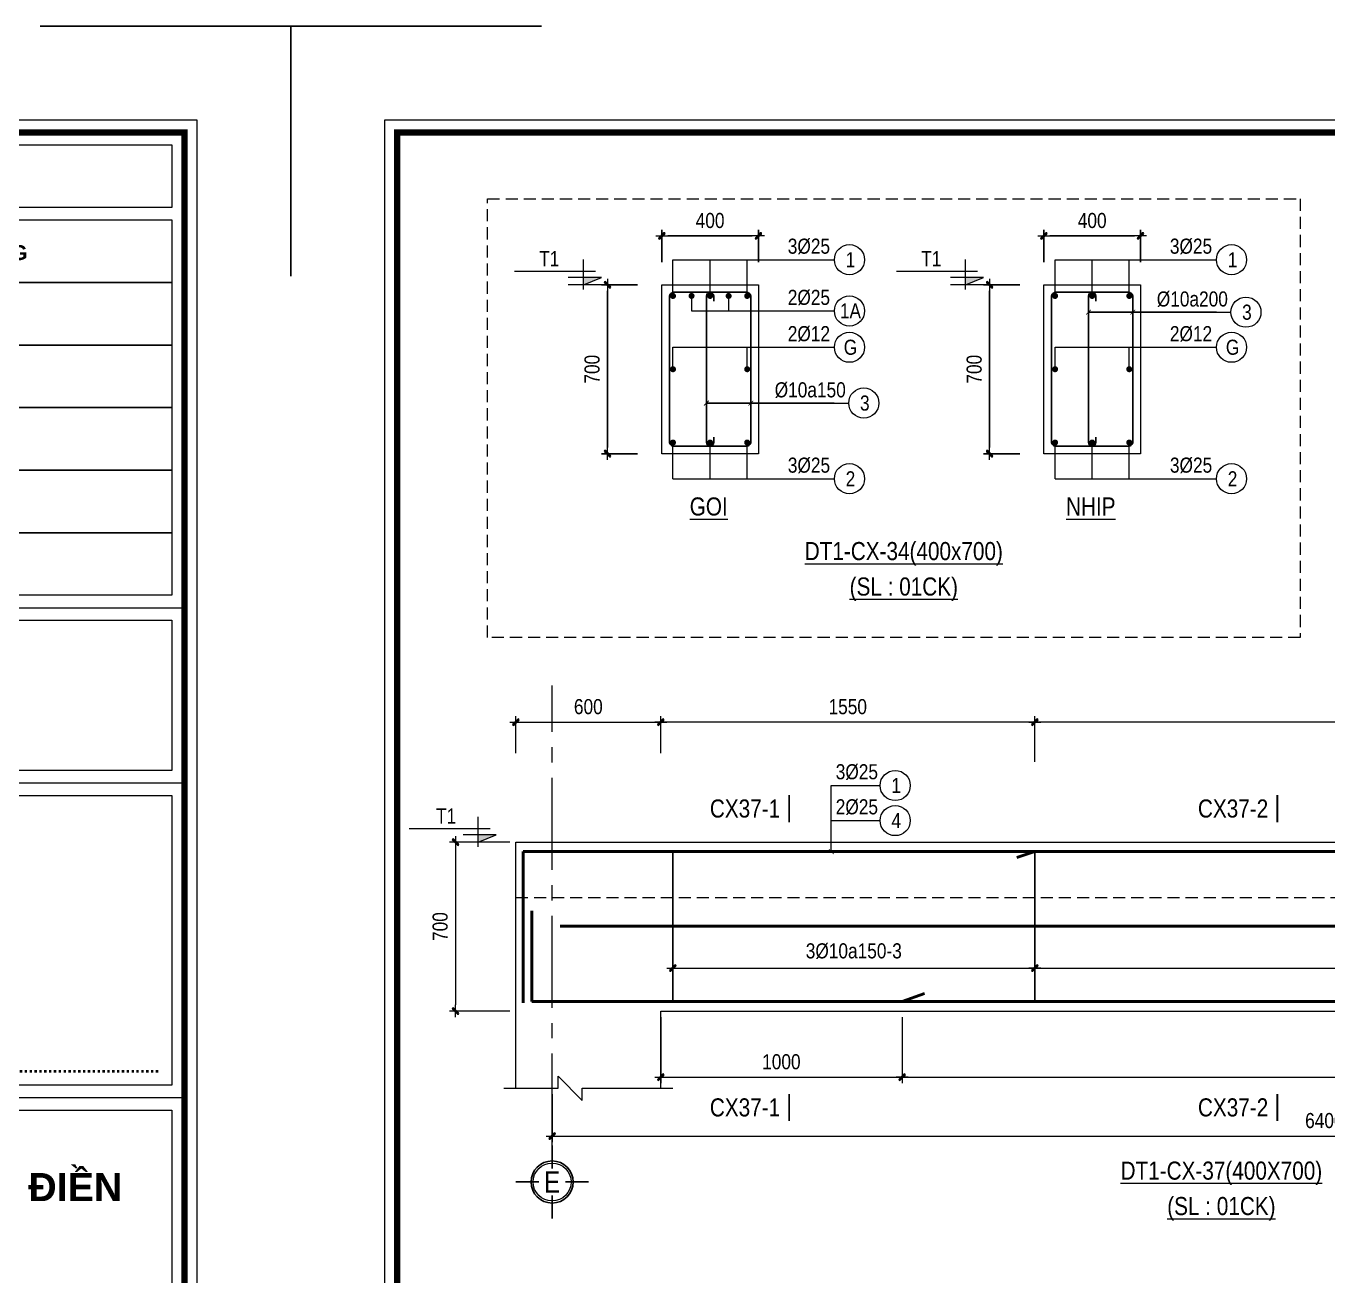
# Model space of a CAD drawing. Header units: millimetres. Extents: x 397144 to 8960116, y 345581 to 674207.
# Drawn here: x 5017964 to 5023359, y 612315 to 617496 of the extents above; entities that cross this region are included whole.
import ezdxf
from ezdxf.enums import TextEntityAlignment as Align
from ezdxf.xclip import XClip

# ---------------------------------------------------------------- set-up
doc = ezdxf.new("R2010")
doc.units = ezdxf.units.MM
doc.header["$XCLIPFRAME"] = 0
doc.header["$PDSIZE"] = -10
doc.linetypes.add('CENTER2', pattern=[28.575, 19.05, -3.175, 3.175, -3.175])
doc.linetypes.add('HIDDEN', pattern=[0.375, 0.25, -0.125])
doc.layers.get('0').update_dxf_attribs({"linetype": 'CONTINUOUS'})
doc.layers.get('Defpoints').update_dxf_attribs({"color": 12, "linetype": 'CONTINUOUS'})
for name, color, linetype, lineweight in [('2', 2, 'CONTINUOUS', 20), ('CDAI', 8, 'CONTINUOUS', 30), ('CTHEP', 2, 'CONTINUOUS', 50), ('DBAO', 3, 'CONTINUOUS', 20), ('DGIONG', 4, 'CONTINUOUS', 13), ('KTH', 150, 'CONTINUOUS', 5), ('Net khuat', 8, 'HIDDEN', 13), ('STICK', 1, 'CONTINUOUS', 9), ('TEXT', 7, 'CONTINUOUS', 15)]:
    doc.layers.add(name, color=color, linetype=linetype, lineweight=lineweight)
doc.layers.add('8', color=8, linetype='CONTINUOUS')
doc.layers.add('HATCH', color=7, linetype='CONTINUOUS', lineweight=5, true_color=0x2491ff)
doc.styles.add('CHG_XX_Khung ten$0$A1 BORDER$0$Title Block DD$0$Arial - Bold', font='arialbd.ttf', dxfattribs={"height": 2.5})
doc.styles.add('CHG_XX_Khung ten$0$ArialB', font='arialbd.ttf')
doc.styles.add('HELVECONDENSE', font='VHELVCN_0.TTF')
doc.styles.add('Star-HelCon', font='VHELVCN_0.TTF')
doc.styles.add('TTP-HelCon', font='VHELVCN_0.TTF')
doc.styles.add('VNI-HELVE-CONDENSE', font='VHELVCN_0.TTF')
doc.dimstyles.new('kc-25', dxfattribs={"dimtxt": 62.5, "dimasz": 20, "dimexe": 20, "dimexo": 50, "dimgap": 25, "dimtad": 3, "dimdec": 0, "dimzin": 0, "dimdsep": 46, "dimtxsty": 'VNI-HELVE-CONDENSE', "dimblk": 'DIM', "dimcen": 2.5, "dimclrd": 256, "dimclre": 154, "dimclrt": 7, "dimaunit": 1, "dimadec": 0, "dimazin": 0, "dimtfac": 1, "dimtdec": 0, "dimtix": 1, "dimtmove": 0, "dimatfit": 3, "dimldrblk": 'DOT', "dimfxl": 1, "dimtolj": 1, "dimtzin": 0, "dimarcsym": 0})
doc.dimstyles.new('TTP-25', dxfattribs={"dimscale": 25, "dimtxt": 2.5, "dimasz": 1, "dimexe": 1, "dimexo": 1, "dimgap": 0.09, "dimtad": 0, "dimdec": 4, "dimrnd": 5, "dimzin": 9, "dimdsep": 46, "dimtxsty": 'TTP-HelCon', "dimblk": 'Stick1', "dimcen": 0.09, "dimdle": 1.5, "dimclrd": 256, "dimclre": 256, "dimclrt": 7, "dimadec": 0, "dimazin": 0, "dimtfac": 1, "dimtdec": 4, "dimtmove": 0, "dimatfit": 3, "dimldrblk": '_ArchTick1', "dimfxl": 1, "dimtvp": 1, "dimtolj": 1, "dimtzin": 0, "dimarcsym": 0})

# ---------------------------------------------------------------- blocks, each defined once
blk = doc.blocks.new('Stick1')
at = {"layer": 'STICK'}
h = blk.add_hatch(color=256, dxfattribs=at)
edge = h.paths.add_edge_path()
edge.add_line((0.3, 0.5), (-0.5, -0.3))
edge.add_arc((-0.4, -0.4), 0.141, 135, 315)
edge.add_line((-0.3, -0.5), (0.5, 0.3))
edge.add_arc((0.4, 0.4), 0.141, 315, 495)
blk.add_line((1, 0), (-1, 0), dxfattribs=at)
blk.add_lwpolyline([(0.3, 0.5), (-0.5, -0.3, 1), (-0.3, -0.5), (0.5, 0.3, 1), (0.3, 0.5, 1)], format="xyb", dxfattribs=at)
blk = doc.blocks.new('*D1545')
at = {"layer": 'Defpoints', "color": 0, "ltscale": 500, "transparency": 16777216}
for p in [(5020598.9, 616625.5), (5020598.9, 616492.2), (5020998.9, 616492.2)]:
    blk.add_point(p, dxfattribs=at)
at = {"layer": 'KTH', "lineweight": -2, "ltscale": 500, "transparency": 16777216}
for p, q in [((5020598.9, 616517.2), (5020598.9, 616650.5)), ((5020998.9, 616517.2), (5020998.9, 616650.5)), ((5020973.9, 616625.5), (5020623.9, 616625.5))]:
    blk.add_line(p, q, dxfattribs=at)
at = {"layer": 'KTH', "lineweight": -2, "ltscale": 500, "transparency": 16777216, "xscale": 25, "yscale": 25, "zscale": 25, "rotation": 180}
blk.add_blockref('Stick1', (5020598.9, 616625.5), dxfattribs=at)
at = {"layer": 'KTH', "lineweight": -2, "ltscale": 500, "transparency": 16777216, "xscale": 25, "yscale": 25, "zscale": 25}
blk.add_blockref('Stick1', (5020998.9, 616625.5), dxfattribs=at)
at = {"layer": 'KTH', "color": 7, "ltscale": 500, "transparency": 16777216, "insert": (5020798.9, 616689.3), "char_height": 62.5, "attachment_point": 5, "style": 'TTP-HelCon'}
blk.add_mtext('\\A1;400', dxfattribs=at)
blk = doc.blocks.new('_ArchTick1')
at = {"color": 0, "const_width": 3.81}
blk.add_lwpolyline([(-12.7, -12.7), (12.7, 12.7)], dxfattribs=at)
blk = doc.blocks.new('*D1546')
at = {"layer": 'Defpoints', "color": 0, "ltscale": 500, "transparency": 16777216}
for p in [(5020523.7, 616423.2), (5020373.9, 615723.2), (5020523.7, 615723.2)]:
    blk.add_point(p, dxfattribs=at)
at = {"layer": 'KTH', "lineweight": -2, "ltscale": 500, "transparency": 16777216}
for p, q in [((5020498.7, 616423.2), (5020348.9, 616423.2)), ((5020373.9, 616398.2), (5020373.9, 615748.2)), ((5020498.7, 615723.2), (5020348.9, 615723.2))]:
    blk.add_line(p, q, dxfattribs=at)
at = {"layer": 'KTH', "lineweight": -2, "ltscale": 500, "transparency": 16777216, "xscale": 25, "yscale": 25, "zscale": 25}
for p, rotation in [((5020373.9, 616423.2), 90), ((5020373.9, 615723.2), 270)]:
    blk.add_blockref('Stick1', p, dxfattribs=dict(at, rotation=rotation))
at = {"layer": 'KTH', "color": 7, "ltscale": 500, "transparency": 16777216, "insert": (5020310, 616073.2), "char_height": 62.5, "attachment_point": 5, "rotation": 90, "style": 'TTP-HelCon'}
blk.add_mtext('\\A1;700', dxfattribs=at)
blk = doc.blocks.new('CODE')
at = {"layer": 'DBAO'}
for p, q in [((-112.5, 55), (223.6, 55)), ((-62.5, -20), (-62.5, 105)), ((-62.5, 0), (-137.5, 30)), ((-137.5, 30), (0, 30)), ((-137.5, 0), (0, 0))]:
    blk.add_line(p, q, dxfattribs=at)
at = {"layer": 'HATCH', "color": 1}
blk.add_solid([(-62.5, 0), (-137.5, 30), (-62.5, 30)], dxfattribs=at)
blk = doc.blocks.new('DIM')
h = blk.add_hatch(color=1)
h.paths.add_polyline_path([(0.49, 0.29, 1), (0.29, 0.49), (-0.19, 0), (0.19, 0)])
h.paths.add_polyline_path([(0.19, 0), (-0.19, 0), (-0.49, -0.29, 1), (-0.29, -0.49)])
at = {"color": 9}
for p, q in [((-0.19, 0), (-1.5, 0)), ((0.19, 0), (1.5, 0))]:
    blk.add_line(p, q, dxfattribs=at)
at = {"color": 1}
for p, q in [((-0.49, -0.29), (0.29, 0.49)), ((-0.29, -0.49), (0.49, 0.29)), ((-0.19, 0), (0.19, 0))]:
    blk.add_line(p, q, dxfattribs=at)
blk.add_arc((-0.39, -0.39), 0.138, 135, 315, dxfattribs=at)
blk = doc.blocks.new('*D1547')
at = {"layer": 'Defpoints', "color": 0, "ltscale": 500, "transparency": 16777216}
for p in [(5022182.2, 616625.5), (5022182.2, 616492.2), (5022582.2, 616492.2)]:
    blk.add_point(p, dxfattribs=at)
at = {"layer": 'KTH', "lineweight": -2, "ltscale": 500, "transparency": 16777216}
for p, q in [((5022182.2, 616517.2), (5022182.2, 616650.5)), ((5022582.2, 616517.2), (5022582.2, 616650.5)), ((5022557.2, 616625.5), (5022207.2, 616625.5))]:
    blk.add_line(p, q, dxfattribs=at)
at = {"layer": 'KTH', "lineweight": -2, "ltscale": 500, "transparency": 16777216, "xscale": 25, "yscale": 25, "zscale": 25, "rotation": 180}
blk.add_blockref('Stick1', (5022182.2, 616625.5), dxfattribs=at)
at = {"layer": 'KTH', "lineweight": -2, "ltscale": 500, "transparency": 16777216, "xscale": 25, "yscale": 25, "zscale": 25}
blk.add_blockref('Stick1', (5022582.2, 616625.5), dxfattribs=at)
at = {"layer": 'KTH', "color": 7, "ltscale": 500, "transparency": 16777216, "insert": (5022382.2, 616689.3), "char_height": 62.5, "attachment_point": 5, "style": 'TTP-HelCon'}
blk.add_mtext('\\A1;400', dxfattribs=at)
blk = doc.blocks.new('*D1548')
at = {"layer": 'Defpoints', "color": 0, "ltscale": 500, "transparency": 16777216}
for p in [(5022107, 616423.2), (5021957.2, 615723.2), (5022107, 615723.2)]:
    blk.add_point(p, dxfattribs=at)
at = {"layer": 'KTH', "lineweight": -2, "ltscale": 500, "transparency": 16777216}
for p, q in [((5022082, 616423.2), (5021932.2, 616423.2)), ((5021957.2, 616398.2), (5021957.2, 615748.2)), ((5022082, 615723.2), (5021932.2, 615723.2))]:
    blk.add_line(p, q, dxfattribs=at)
at = {"layer": 'KTH', "lineweight": -2, "ltscale": 500, "transparency": 16777216, "xscale": 25, "yscale": 25, "zscale": 25}
for p, rotation in [((5021957.2, 616423.2), 90), ((5021957.2, 615723.2), 270)]:
    blk.add_blockref('Stick1', p, dxfattribs=dict(at, rotation=rotation))
at = {"layer": 'KTH', "color": 7, "ltscale": 500, "transparency": 16777216, "insert": (5021893.4, 616073.2), "char_height": 62.5, "attachment_point": 5, "rotation": 90, "style": 'TTP-HelCon'}
blk.add_mtext('\\A1;700', dxfattribs=at)
blk = doc.blocks.new('*D1593')
at = {"layer": 'Defpoints', "color": 0, "transparency": 16777216}
for p in [(5052808, 521953.5), (5062908, 521953.5), (5062908, 521755.5)]:
    blk.add_point(p, dxfattribs=at)
at = {"layer": 'KTH', "lineweight": -2, "transparency": 16777216}
for p, q in [((5052808, 521928.5), (5052808, 521730.5)), ((5062908, 521928.5), (5062908, 521730.5)), ((5052833, 521755.5), (5062883, 521755.5))]:
    blk.add_line(p, q, dxfattribs=at)
at = {"layer": 'KTH', "lineweight": -2, "transparency": 16777216, "xscale": 25, "yscale": 25, "zscale": 25, "rotation": 180}
blk.add_blockref('Stick1', (5052808, 521755.5), dxfattribs=at)
at = {"layer": 'KTH', "lineweight": -2, "transparency": 16777216, "xscale": 25, "yscale": 25, "zscale": 25}
blk.add_blockref('Stick1', (5062908, 521755.5), dxfattribs=at)
at = {"layer": 'KTH', "color": 7, "transparency": 16777216, "insert": (5057858, 521819.3), "char_height": 62.5, "attachment_point": 5, "style": 'TTP-HelCon'}
blk.add_mtext('\\A1;10100', dxfattribs=at)
blk = doc.blocks.new('CHG_XX_Khung ten')
for p, q in [((687, 501), (824, 501)), ((687, 473), (824, 473)), ((687, 422.69), (824, 422.69))]:
    blk.add_line(p, q)
blk.add_lwpolyline([(15, 579), (826, 579), (826, 15), (15, 15)], close=True)
at = {"color": 4, "linetype": 'Continuous', "const_width": 1}
blk.add_lwpolyline([(17, 577), (824, 577), (824, 17), (17, 17)], close=True, dxfattribs=at)
at = {"linetype": 'Continuous'}
for points in [[(822, 565), (689, 565), (689, 575), (822, 575)], [(822, 553), (689, 553), (689, 563), (822, 563)], [(822, 543), (689, 543), (689, 553), (822, 553)], [(822, 533), (689, 533), (689, 543), (822, 543)], [(822, 523), (689, 523), (689, 533), (822, 533)], [(822, 513), (689, 513), (689, 523), (822, 523)], [(822, 503), (689, 503), (689, 513), (822, 513)], [(689, 499), (822, 499), (822, 475), (689, 475)], [(689, 471), (822, 471), (822, 424.69), (689, 424.69)]]:
    blk.add_lwpolyline(points, close=True, dxfattribs=at)
at = {"layer": 'Defpoints', "color": 1, "ltscale": 2}
for points in [[(40.06, 594), (0, 594), (0, 554)], [(800.94, 594), (841, 594), (841, 554)]]:
    blk.add_lwpolyline(points, dxfattribs=at)
at = {"style": 'CHG_XX_Khung ten$0$ArialB'}
blk.add_text('HỒ SƠ THIẾT KẾ BẢN VẼ THI CÔNG', height=2.3887, dxfattribs=at).set_placement((741, 557.78), align=Align.MIDDLE_LEFT)
at = {"style": 'CHG_XX_Khung ten$0$A1 BORDER$0$Title Block DD$0$Arial - Bold'}
blk.add_text('.....................................................', height=2, dxfattribs=at).set_placement((820, 427.69), align=Align.MIDDLE_RIGHT)
at = {"ltscale": 10, "insert": (755.91, 410.64), "char_height": 4.5, "width": 121.2929, "attachment_point": 2, "style": 'CHG_XX_Khung ten$0$A1 BORDER$0$Title Block DD$0$Arial - Bold', "bg_fill": 2}
blk.add_mtext('CÔNG TY CỔ PHẦN THIÊN PHÚC ĐIỀN', dxfattribs=at)
at = {"linetype": 'Continuous'}
blk.add_lwpolyline([(689, 420.69), (822, 420.69), (822, 370.62), (689, 370.62)], close=True, dxfattribs=at)
blk = doc.blocks.new('*D8761')
at = {"layer": 'Defpoints', "color": 0, "transparency": 16777216}
for p in [(5096621.8, 564263.7), (5096371.8, 563563.7), (5096621.8, 563563.7)]:
    blk.add_point(p, dxfattribs=at)
at = {"layer": 'KTH', "lineweight": -2, "transparency": 16777216}
for p, q in [((5096596.8, 564263.7), (5096346.8, 564263.7)), ((5096371.8, 564238.7), (5096371.8, 563588.7)), ((5096596.8, 563563.7), (5096346.8, 563563.7))]:
    blk.add_line(p, q, dxfattribs=at)
at = {"layer": 'KTH', "lineweight": -2, "transparency": 16777216, "xscale": 25, "yscale": 25, "zscale": 25}
for p, rotation in [((5096371.8, 564263.7), 90), ((5096371.8, 563563.7), 270)]:
    blk.add_blockref('Stick1', p, dxfattribs=dict(at, rotation=rotation))
at = {"layer": 'KTH', "color": 7, "transparency": 16777216, "insert": (5096308, 563913.7), "char_height": 62.5, "attachment_point": 5, "rotation": 90, "style": 'TTP-HelCon'}
blk.add_mtext('\\A1;700', dxfattribs=at)
blk = doc.blocks.new('*D8725')
at = {"layer": 'Defpoints', "color": 0, "transparency": 16777216}
for p in [(5096771.8, 563243.5), (5103171.8, 563243.4), (5103171.8, 563045.5)]:
    blk.add_point(p, dxfattribs=at)
at = {"layer": 'KTH', "lineweight": -2, "transparency": 16777216}
for p, q in [((5096771.8, 563218.5), (5096771.8, 563020.5)), ((5103171.8, 563218.4), (5103171.8, 563020.5)), ((5096796.8, 563045.5), (5103146.8, 563045.5))]:
    blk.add_line(p, q, dxfattribs=at)
at = {"layer": 'KTH', "lineweight": -2, "transparency": 16777216, "xscale": 25, "yscale": 25, "zscale": 25, "rotation": 180}
blk.add_blockref('Stick1', (5096771.8, 563045.5), dxfattribs=at)
at = {"layer": 'KTH', "lineweight": -2, "transparency": 16777216, "xscale": 25, "yscale": 25, "zscale": 25}
blk.add_blockref('Stick1', (5103171.8, 563045.5), dxfattribs=at)
at = {"layer": 'KTH', "color": 7, "transparency": 16777216, "insert": (5099971.8, 563109.3), "char_height": 62.5, "attachment_point": 5, "style": 'TTP-HelCon'}
blk.add_mtext('\\A1;6400', dxfattribs=at)
blk = doc.blocks.new('*D8726')
at = {"layer": 'Defpoints', "color": 0, "transparency": 16777216}
for p in [(5098771.8, 563882), (5101866.8, 563881.9), (5101866.8, 563741.9)]:
    blk.add_point(p, dxfattribs=at)
at = {"layer": 'KTH', "lineweight": -2, "transparency": 16777216}
for p, q in [((5098771.8, 563857), (5098771.8, 563716.9)), ((5101866.8, 563856.9), (5101866.8, 563716.9)), ((5098796.8, 563741.9), (5101841.8, 563741.9))]:
    blk.add_line(p, q, dxfattribs=at)
at = {"layer": 'KTH', "lineweight": -2, "transparency": 16777216, "xscale": 25, "yscale": 25, "zscale": 25, "rotation": 180}
blk.add_blockref('Stick1', (5098771.8, 563741.9), dxfattribs=at)
at = {"layer": 'KTH', "lineweight": -2, "transparency": 16777216, "xscale": 25, "yscale": 25, "zscale": 25}
blk.add_blockref('Stick1', (5101866.8, 563741.9), dxfattribs=at)
at = {"layer": 'KTH', "color": 7, "transparency": 16777216, "insert": (5100319.3, 563811.8), "char_height": 62.5, "attachment_point": 5, "style": 'TTP-HelCon'}
blk.add_mtext('\\A1;3Þ10a200-3', dxfattribs=at)
blk = doc.blocks.new('*D8727')
at = {"layer": 'Defpoints', "color": 0, "transparency": 16777216}
for p in [(5098771.8, 563882), (5097271.8, 563799.4), (5098771.8, 563741.9)]:
    blk.add_point(p, dxfattribs=at)
at = {"layer": 'KTH', "lineweight": -2, "transparency": 16777216}
for p, q in [((5098771.8, 563857), (5098771.8, 563716.9)), ((5097271.8, 563774.4), (5097271.8, 563716.9)), ((5097296.8, 563741.9), (5098746.8, 563741.9))]:
    blk.add_line(p, q, dxfattribs=at)
at = {"layer": 'KTH', "lineweight": -2, "transparency": 16777216, "xscale": 25, "yscale": 25, "zscale": 25, "rotation": 180}
blk.add_blockref('Stick1', (5097271.8, 563741.9), dxfattribs=at)
at = {"layer": 'KTH', "lineweight": -2, "transparency": 16777216, "xscale": 25, "yscale": 25, "zscale": 25}
blk.add_blockref('Stick1', (5098771.8, 563741.9), dxfattribs=at)
at = {"layer": 'KTH', "color": 7, "transparency": 16777216, "insert": (5098021.8, 563811.9), "char_height": 62.5, "attachment_point": 5, "style": 'TTP-HelCon'}
blk.add_mtext('\\A1;3Þ10a150-3', dxfattribs=at)
blk = doc.blocks.new('*D8728')
at = {"layer": 'Defpoints', "color": 0, "transparency": 16777216}
for p in [(5098771.8, 564760.8), (5098771.8, 564571.9), (5101870.8, 564571.8)]:
    blk.add_point(p, dxfattribs=at)
at = {"layer": 'KTH', "lineweight": -2, "transparency": 16777216}
for p, q in [((5098771.8, 564596.9), (5098771.8, 564785.8)), ((5101845.8, 564760.8), (5098796.8, 564760.8)), ((5101870.8, 564596.8), (5101870.8, 564785.8))]:
    blk.add_line(p, q, dxfattribs=at)
at = {"layer": 'KTH', "lineweight": -2, "transparency": 16777216, "xscale": 25, "yscale": 25, "zscale": 25, "rotation": 180}
blk.add_blockref('Stick1', (5098771.8, 564760.8), dxfattribs=at)
at = {"layer": 'KTH', "lineweight": -2, "transparency": 16777216, "xscale": 25, "yscale": 25, "zscale": 25}
blk.add_blockref('Stick1', (5101870.8, 564760.8), dxfattribs=at)
at = {"layer": 'KTH', "color": 7, "transparency": 16777216, "insert": (5100321.3, 564824.7), "char_height": 62.5, "attachment_point": 5, "style": 'TTP-HelCon'}
blk.add_mtext('\\A1;3100', dxfattribs=at)
blk = doc.blocks.new('*D8729')
at = {"layer": 'Defpoints', "color": 0, "transparency": 16777216}
for p in [(5097221.8, 564760.9), (5097221.8, 564607.8), (5098771.8, 564607.8)]:
    blk.add_point(p, dxfattribs=at)
at = {"layer": 'KTH', "lineweight": -2, "transparency": 16777216}
for p, q in [((5097221.8, 564632.8), (5097221.8, 564785.9)), ((5098746.8, 564760.9), (5097246.8, 564760.9)), ((5098771.8, 564632.8), (5098771.8, 564785.9))]:
    blk.add_line(p, q, dxfattribs=at)
at = {"layer": 'KTH', "lineweight": -2, "transparency": 16777216, "xscale": 25, "yscale": 25, "zscale": 25, "rotation": 180}
blk.add_blockref('Stick1', (5097221.8, 564760.9), dxfattribs=at)
at = {"layer": 'KTH', "lineweight": -2, "transparency": 16777216, "xscale": 25, "yscale": 25, "zscale": 25}
blk.add_blockref('Stick1', (5098771.8, 564760.9), dxfattribs=at)
at = {"layer": 'KTH', "color": 7, "transparency": 16777216, "insert": (5097996.8, 564824.7), "char_height": 62.5, "attachment_point": 5, "style": 'TTP-HelCon'}
blk.add_mtext('\\A1;1550', dxfattribs=at)
blk = doc.blocks.new('*D8731')
at = {"layer": 'Defpoints', "color": 0, "transparency": 16777216}
for p in [(5097221.8, 564760.9), (5096621.8, 564607.8), (5097221.8, 564607.8)]:
    blk.add_point(p, dxfattribs=at)
at = {"layer": 'KTH', "lineweight": -2, "transparency": 16777216}
for p, q in [((5096621.8, 564632.8), (5096621.8, 564785.9)), ((5096646.8, 564760.9), (5097196.8, 564760.9)), ((5097221.8, 564632.8), (5097221.8, 564785.9))]:
    blk.add_line(p, q, dxfattribs=at)
at = {"layer": 'KTH', "lineweight": -2, "transparency": 16777216, "xscale": 25, "yscale": 25, "zscale": 25, "rotation": 180}
blk.add_blockref('Stick1', (5096621.8, 564760.9), dxfattribs=at)
at = {"layer": 'KTH', "lineweight": -2, "transparency": 16777216, "xscale": 25, "yscale": 25, "zscale": 25}
blk.add_blockref('Stick1', (5097221.8, 564760.9), dxfattribs=at)
at = {"layer": 'KTH', "color": 7, "transparency": 16777216, "insert": (5096921.8, 564824.8), "char_height": 62.5, "attachment_point": 5, "style": 'TTP-HelCon'}
blk.add_mtext('\\A1;600', dxfattribs=at)
blk = doc.blocks.new('*D8733')
at = {"layer": 'Defpoints', "color": 0, "transparency": 16777216}
for p in [(5097221.8, 563563.5), (5098221.8, 563563.5), (5098221.8, 563289.3)]:
    blk.add_point(p, dxfattribs=at)
at = {"layer": 'KTH', "lineweight": -2, "transparency": 16777216}
for p, q in [((5097221.8, 563538.5), (5097221.8, 563264.3)), ((5098221.8, 563538.5), (5098221.8, 563264.3)), ((5097246.8, 563289.3), (5098196.8, 563289.3))]:
    blk.add_line(p, q, dxfattribs=at)
at = {"layer": 'KTH', "lineweight": -2, "transparency": 16777216, "xscale": 25, "yscale": 25, "zscale": 25, "rotation": 180}
blk.add_blockref('Stick1', (5097221.8, 563289.3), dxfattribs=at)
at = {"layer": 'KTH', "lineweight": -2, "transparency": 16777216, "xscale": 25, "yscale": 25, "zscale": 25}
blk.add_blockref('Stick1', (5098221.8, 563289.3), dxfattribs=at)
at = {"layer": 'KTH', "color": 7, "transparency": 16777216, "insert": (5097721.8, 563353.1), "char_height": 62.5, "attachment_point": 5, "style": 'TTP-HelCon'}
blk.add_mtext('\\A1;1000', dxfattribs=at)
blk = doc.blocks.new('*D8734')
at = {"layer": 'Defpoints', "color": 0, "transparency": 16777216}
for p in [(5098221.8, 563563.5), (5102421.8, 563500.8), (5102421.8, 563289.3)]:
    blk.add_point(p, dxfattribs=at)
at = {"layer": 'KTH', "lineweight": -2, "transparency": 16777216}
for p, q in [((5098221.8, 563538.5), (5098221.8, 563264.3)), ((5102421.8, 563475.8), (5102421.8, 563264.3)), ((5098246.8, 563289.3), (5102396.8, 563289.3))]:
    blk.add_line(p, q, dxfattribs=at)
at = {"layer": 'KTH', "lineweight": -2, "transparency": 16777216, "xscale": 25, "yscale": 25, "zscale": 25, "rotation": 180}
blk.add_blockref('Stick1', (5098221.8, 563289.3), dxfattribs=at)
at = {"layer": 'KTH', "lineweight": -2, "transparency": 16777216, "xscale": 25, "yscale": 25, "zscale": 25}
blk.add_blockref('Stick1', (5102421.8, 563289.3), dxfattribs=at)
at = {"layer": 'KTH', "color": 7, "transparency": 16777216, "insert": (5100321.8, 563353.1), "char_height": 62.5, "attachment_point": 5, "style": 'TTP-HelCon'}
blk.add_mtext('\\A1;4200', dxfattribs=at)
blk = doc.blocks.new('MC')
at = {"layer": 'CTHEP', "const_width": 10}
blk.add_lwpolyline([(0, 150), (0, 0)], dxfattribs=at)
at = {"layer": 'TEXT', "style": 'TTP-HelCon'}
blk.add_attdef('A', text='', height=100, dxfattribs=at).set_placement((-50, 25.5), align=Align.RIGHT)
blk = doc.blocks.new('dau truc')
blk.add_circle((0, 0), 180)
at = {"layer": '8'}
for p, q in [((0, 127), (0, 345)), ((-127, 0), (-345, 0)), ((345, 0), (127, 0)), ((0, -345), (0, -127))]:
    blk.add_line(p, q, dxfattribs=at)
blk.add_circle((0, 0), 200, dxfattribs=at)
at = {"layer": 'TEXT', "style": 'HELVECONDENSE'}
blk.add_attdef('A', text='', height=233, dxfattribs=at).set_placement((0, 0), align=Align.MIDDLE)
blk = doc.blocks.new('CX29')
at = {"layer": 'CTHEP'}
blk.add_line((5040791.73058, 522625.55855), (5088196.68235, 522625.51042), dxfattribs=at)
for points in [[(5088380.04714, 522306.31091), (5088380.04714, 522934.49812), (5040638.00552, 522934.56286), (5040638.00552, 522308.30037)], [(5040673.22228, 522688.96378), (5040673.22228, 522312.57371), (5040673.22228, 522312.57371), (5040906.87594, 522312.55065), (5053058.00553, 522312.52236), (5053632.05103, 522312.52048), (5088308.99188, 522312.49833), (5088308.99188, 522835.37385)]]:
    blk.add_lwpolyline(points, dxfattribs=at)
at = {"layer": 'DBAO'}
for points in [[(5088418.00552, 521953.49448), (5088418.00552, 522973.44839), (5053205.91177, 522973.49728)], [(5053658.00692, 522273.49448), (5062258.00553, 522273.48472)]]:
    blk.add_lwpolyline(points, dxfattribs=at)
at = {"layer": 'Net khuat', "ltscale": 200}
blk.add_lwpolyline([(5040608.00552, 522743.57367), (5088410.04714, 522743.57367)], dxfattribs=at)
at = {"layer": 'KTH'}
dim = blk.add_linear_dim(base=(5062908.00552, 521755.51339), p1=(5052808.00552, 521953.4964), p2=(5062908.00552, 521953.4964), angle=180, dimstyle='TTP-25', override={"dimtmove": 1}, dxfattribs=at)
dim.commit()
dim.dimension.update_dxf_attribs({"geometry": '*D1593', "text_midpoint": (5057858.00552, 521819.34672)})
blk = doc.blocks.new('CX-37')
at = {"layer": 'CDAI', "ltscale": 52.5}
for p, q in [((5097271.83136, 564228.51965), (5097271.83136, 563602.50352)), ((5098771.83136, 564228.51965), (5098771.83136, 563602.49883))]:
    blk.add_line(p, q, dxfattribs=at)
at = {"layer": 'CTHEP'}
for p, q in [((5128741.83394, 564224.46289), (5096651.83396, 564224.5159)), ((5096651.83396, 564224.5159), (5096651.83396, 563598.25341)), ((5098696.83136, 564199.51965), (5098771.83136, 564224.51965)), ((5096687.05071, 563978.91682), (5096687.05071, 563602.52674)), ((5096805.55901, 563915.51158), (5128583.48934, 563915.47222)), ((5098221.83117, 563602.50045), (5098314.52367, 563636.8047)), ((5096687.05071, 563602.52674), (5096687.05071, 563602.52674)), ((5096687.05071, 563602.52674), (5097220.70178, 563602.50369)), ((5097220.70178, 563602.50369), (5103421.83396, 563602.4754))]:
    blk.add_line(p, q, dxfattribs=at)
at = {"layer": 'DBAO'}
for points in [[(5096621.83396, 563243.52348), (5096621.83396, 564263.68663), (5103569.7402, 564263.44757)], [(5097221.83136, 563243.51965), (5097221.83136, 563563.49384), (5103421.83396, 563563.45135), (5103421.83396, 563243.45135)]]:
    blk.add_lwpolyline(points, dxfattribs=at)
at = {"layer": 'DGIONG'}
blk.add_lwpolyline([(5096571.83396, 563243.52348), (5096796.83396, 563243.52348), (5096796.83396, 563293.52348), (5096896.83396, 563193.52348), (5096896.83396, 563243.52348), (5097271.83136, 563243.51965)], dxfattribs=at)
for centre in [(5098193.53054, 564498.32787), (5098193.53054, 564353.02887)]:
    blk.add_circle(centre, 62.5, dxfattribs=at)
at = {"layer": 'Net khuat', "linetype": 'CENTER2', "ltscale": 20}
blk.add_line((5096771.83395, 563006.0297), (5096771.83395, 565011.37234), dxfattribs=at)
at = {"layer": 'Net khuat', "ltscale": 200}
blk.add_lwpolyline([(5096621.83396, 564033.5267), (5128771.83395, 564033.5267)], dxfattribs=at)
at = {"xscale": 0.75, "yscale": 0.75, "zscale": 0.75}
for p, values in [((5097754.16945, 564346.40334), {'A': 'CX37-1'}), ((5099776.65081, 564346.40334), {'A': 'CX37-2'}), ((5097754.16945, 563107.66219), {'A': 'CX37-1'}), ((5099776.65081, 563107.66219), {'A': 'CX37-2'})]:
    blk.add_blockref('MC', p, dxfattribs=at).add_auto_attribs(values)
at = {"layer": '2', "ltscale": 300}
ref = blk.add_blockref('dau truc', (5096771.83395, 562855.16517), dxfattribs=dict(at, xscale=0.4367131292819977, yscale=0.4367131292819977, zscale=0.4367131292819977))
ref.add_attrib('A', 'E', dxfattribs={"layer": 'TEXT', "height": 87.5, "style": 'HELVECONDENSE'}).set_placement((5096771.83395, 562855.16517), align=Align.MIDDLE)
at = {"layer": 'KTH', "linetype": 'Continuous', "xscale": -1}
blk.add_blockref('CODE', (5096402.80164, 564263.68663), dxfattribs=at)
at = {"layer": 'TEXT', "style": 'TTP-HelCon'}
for s, p in [('3Þ25', (5097947.02049, 564524.18082)), ('2Þ25', (5097947.02049, 564378.88182))]:
    blk.add_text(s, height=62.5, dxfattribs=at).set_placement(p)
at = {"layer": 'TEXT', "style": 'Star-HelCon'}
for s, p in [('1', (5098197.69721, 564498.32787)), ('4', (5098197.69721, 564353.02887))]:
    blk.add_text(s, height=62.5, dxfattribs=at).set_placement(p, align=Align.MIDDLE)
at = {"layer": 'TEXT', "style": 'TTP-HelCon'}
blk.add_text('T1', height=62.5, dxfattribs=at).set_placement((5096374.4397, 564340.68162), align=Align.RIGHT)
for s, p in [('%%UDT1-CX-37(400X700)', (5099545.11922, 562864.83433)), ('%%U(SL : 01CK)', (5099545.11922, 562717.93973))]:
    blk.add_text(s, height=75, dxfattribs=at).set_placement(p, align=Align.CENTER)
at = {"layer": 'KTH'}
for base, p1, p2, angle, picture, middle in [((5097221.83136, 564760.91782), (5096621.83396, 564607.8211), (5097221.83136, 564607.8211), 180, '*D8731', (5096921.83266, 564824.75116)), ((5096371.83396, 563563.68663), (5096621.83396, 564263.68663), (5096621.83396, 563563.68663), 270, '*D8761', (5096308.00062, 563913.68663)), ((5103171.83395, 563045.46643), (5096771.83395, 563243.52348), (5103171.83395, 563243.44943), 180, '*D8725', (5099971.83395, 563109.29976))]:
    dim = blk.add_linear_dim(base=base, p1=p1, p2=p2, angle=angle, dimstyle='TTP-25', override={"dimtmove": 1}, dxfattribs=at)
    dim.commit()
    dim.dimension.update_dxf_attribs({"geometry": picture, "text_midpoint": middle})
for base, p1, p2, picture, middle in [((5097221.83136, 564760.91399), (5098771.83136, 564607.8211), (5097221.83136, 564607.8211), '*D8729', (5097996.83136, 564824.74733)), ((5098771.83136, 564760.83864), (5101870.83396, 564571.84569), (5098771.83136, 564571.91399), '*D8728', (5100321.33266, 564824.67197)), ((5098221.83136, 563289.26165), (5097221.83136, 563563.49384), (5098221.83136, 563563.4795), '*D8733', (5097721.83136, 563353.09498)), ((5102421.83396, 563289.26165), (5098221.83136, 563563.4795), (5102421.83396, 563500.81261), '*D8734', (5100321.83266, 563353.09498))]:
    dim = blk.add_linear_dim(base=base, p1=p1, p2=p2, dimstyle='TTP-25', override={"dimtmove": 1}, dxfattribs=at)
    dim.commit()
    dim.dimension.update_dxf_attribs({"geometry": picture, "text_midpoint": middle})
for base, p1, p2, text, picture, middle in [((5098771.83136, 563741.94729), (5097271.83136, 563799.42064), (5098771.83136, 563881.96047), '3Þ10a150-3', '*D8727', (5098021.83136, 563811.86396)), ((5101866.83396, 563741.87194), (5098771.83136, 563881.96047), (5101866.83396, 563881.89217), '3Þ10a200-3', '*D8726', (5100319.33266, 563811.7886))]:
    dim = blk.add_linear_dim(base=base, p1=p1, p2=p2, text=text, dimstyle='TTP-25', override={"dimtmove": 1}, dxfattribs=at)
    dim.commit()
    dim.dimension.update_dxf_attribs({"geometry": picture, "text_midpoint": middle})
at = {"layer": 'DGIONG'}
for points in [[(5097928.50872, 564224.51976), (5097928.50846, 564498.32787), (5098131.03054, 564498.32787)], [(5097928.50831, 564224.51379), (5097928.5081, 564353.02887), (5098131.03019, 564353.02887)]]:
    blk.add_leader(points, dimstyle='kc-25', override={"dimtad": 0, "dimldrblk": 'ArchTick', "dimfxl": 100, "dimarcsym": 1}, dxfattribs=at)

msp = doc.modelspace()

# ---------------------------------------------------------------- linework, layer by layer
at = {"layer": 'CDAI'}
for points in [[(5020648.85101, 616391.97675), (5020948.85101, 616391.97675, -0.4142135624), (5020967.60101, 616373.22675), (5020967.60101, 615773.22675, -0.4142135624), (5020948.85101, 615754.47675), (5020648.85101, 615754.47675, -0.4142135624), (5020630.10101, 615773.22675), (5020630.10101, 616373.22675, -0.4142135624)], [(5022232.20042, 616391.97675), (5022532.20042, 616391.97675, -0.4142135624), (5022550.95042, 616373.22675), (5022550.95042, 615773.22675, -0.4142135624), (5022532.20042, 615754.47675), (5022232.20042, 615754.47675, -0.4142135624), (5022213.45042, 615773.22675), (5022213.45042, 616373.22675, -0.4142135624)]]:
    msp.add_lwpolyline(points, format="xyb", close=True, dxfattribs=at)
for points in [[(5020813.85101, 616355.05676), (5020813.85101, 616376.97675, 0.4142135624), (5020798.85101, 616391.97675), (5020798.85101, 616391.97675, 0.4142135624), (5020783.85101, 616376.97675), (5020783.85101, 615769.47675, 0.4142135624), (5020798.85101, 615754.47675), (5020798.85101, 615754.47675, 0.4142135624), (5020813.85101, 615769.47675), (5020813.85101, 615791.39674)], [(5022397.20042, 616355.05676), (5022397.20042, 616376.97675, 0.4142135624), (5022382.20042, 616391.97675), (5022382.20042, 616391.97675, 0.4142135624), (5022367.20042, 616376.97675), (5022367.20042, 615769.47675, 0.4142135624), (5022382.20042, 615754.47675), (5022382.20042, 615754.47675, 0.4142135624), (5022397.20042, 615769.47675), (5022397.20042, 615791.39674)]]:
    msp.add_lwpolyline(points, format="xyb", dxfattribs=at)
at = {"layer": 'CTHEP', "const_width": 12.5}
for points in [[(5020638.85101, 616376.97675, 1), (5020651.35101, 616376.97675, 1)], [(5020715.72601, 616376.97675, 1), (5020728.22601, 616376.97675, 1)], [(5020792.60101, 616376.97675, 1), (5020805.10101, 616376.97675, 1)], [(5020869.47601, 616376.97675, 1), (5020881.97601, 616376.97675, 1)], [(5020946.35101, 616376.97675, 1), (5020958.85101, 616376.97675, 1)], [(5022222.20042, 616376.97675, 1), (5022234.70042, 616376.97675, 1)], [(5022375.95042, 616376.97675, 1), (5022388.45042, 616376.97675, 1)], [(5022529.70042, 616376.97675, 1), (5022542.20042, 616376.97675, 1)], [(5020638.85101, 616073.22675, 1), (5020651.35101, 616073.22675, 1)], [(5020946.35101, 616073.22675, 1), (5020958.85101, 616073.22675, 1)], [(5022222.20042, 616073.22675, 1), (5022234.70042, 616073.22675, 1)], [(5022529.70042, 616073.22675, 1), (5022542.20042, 616073.22675, 1)], [(5020638.85101, 615769.47675, 1), (5020651.35101, 615769.47675, 1)], [(5020792.60101, 615769.47675, 1), (5020805.10101, 615769.47675, 1)], [(5020946.35101, 615769.47675, 1), (5020958.85101, 615769.47675, 1)], [(5022222.20042, 615769.47675, 1), (5022234.70042, 615769.47675, 1)], [(5022375.95042, 615769.47675, 1), (5022388.45042, 615769.47675, 1)], [(5022529.70042, 615769.47675, 1), (5022542.20042, 615769.47675, 1)]]:
    msp.add_lwpolyline(points, format="xyb", close=True, dxfattribs=at)
at = {"layer": 'DBAO', "flags": 128}
for points in [[(5020998.85101, 616423.22675), (5020998.85101, 615723.22675), (5020598.85101, 615723.22675), (5020598.85101, 616423.22675)], [(5020598.85101, 616423.22675), (5020998.85101, 616423.22675)], [(5022582.20042, 616423.22675), (5022582.20042, 615723.22675), (5022182.20042, 615723.22675), (5022182.20042, 616423.22675)], [(5022182.20042, 616423.22675), (5022582.20042, 616423.22675)]]:
    msp.add_lwpolyline(points, dxfattribs=at)
at = {"layer": 'DGIONG'}
for p, q in [((5020645.10101, 616376.97675), (5020645.10101, 616526.97675)), ((5020645.10101, 616526.97675), (5021313.85101, 616526.97675)), ((5020798.85101, 616376.97675), (5020798.85101, 616526.97675)), ((5020952.60101, 616376.97675), (5020952.60101, 616526.97675)), ((5022228.45042, 616376.97675), (5022228.45042, 616526.97675)), ((5022228.45042, 616526.97675), (5022897.20042, 616526.97675)), ((5022382.20042, 616376.97675), (5022382.20042, 616526.97675)), ((5022535.95042, 616376.97675), (5022535.95042, 616526.97675)), ((5020721.97601, 616376.97675), (5020721.97601, 616314.8435)), ((5020875.72601, 616376.97675), (5020875.72601, 616314.8435)), ((5020721.97601, 616314.8435), (5021313.85101, 616314.8435)), ((5022550.95042, 616309.61717), (5022956.70042, 616309.61717)), ((5020645.10101, 616073.22675), (5020645.10101, 616164.3844)), ((5020645.10101, 616164.3844), (5021313.85101, 616164.3844)), ((5020952.60101, 616073.22675), (5020952.60101, 616164.3844)), ((5022228.45042, 616073.22675), (5022228.45042, 616164.3844)), ((5022228.45042, 616164.3844), (5022897.20042, 616164.3844)), ((5022535.95042, 616073.22675), (5022535.95042, 616164.3844)), ((5020967.60101, 615933.08503), (5021373.35101, 615933.08503)), ((5020645.10101, 615619.47675), (5020645.10101, 615769.47675)), ((5020798.85101, 615619.47675), (5020798.85101, 615769.47675)), ((5020952.60101, 615619.47675), (5020952.60101, 615769.47675)), ((5022228.45042, 615619.47675), (5022228.45042, 615769.47675)), ((5022382.20042, 615619.47675), (5022382.20042, 615769.47675)), ((5022535.95042, 615619.47675), (5022535.95042, 615769.47675)), ((5020645.10101, 615619.47675), (5021313.85101, 615619.47675)), ((5022228.45042, 615619.47675), (5022897.20042, 615619.47675))]:
    msp.add_line(p, q, dxfattribs=at)
msp.add_lwpolyline([(5019502.29512, 617054.8672), (5036871.90055, 617054.8672), (5036871.90055, 602536.98804), (5019502.29512, 602536.98804)], close=True, dxfattribs=at)
for centre in [(5021376.35101, 616526.97675), (5022959.70042, 616526.97675), (5021376.35101, 616314.8435), (5023019.20042, 616309.61717), (5021376.35101, 616164.3844), (5022959.70042, 616164.3844), (5021435.85101, 615933.08503), (5021376.35101, 615619.47675), (5022959.70042, 615619.47675)]:
    msp.add_circle(centre, 62.5, dxfattribs=at)
at = {"layer": 'Net khuat', "ltscale": 200}
msp.add_lwpolyline([(5019876.83177, 616779.65773), (5023244.52586, 616779.65773), (5023244.52586, 614961.36558), (5019876.83177, 614961.36558)], close=True, dxfattribs=at)

# ---------------------------------------------------------------- block references
at = {"layer": 'DBAO'}
ref = msp.add_blockref('CX29', (-42198.81169, 93236.74717), dxfattribs=at)
XClip(ref).set_block_clipping_path([(5039898.363287813, 521332.9604182728), (5053846.7564344108, 523623.1797792785)])
at = {"layer": 'KTH', "linetype": 'Continuous', "xscale": -1}
for p in [(5020211.36446, 616423.22675), (5021794.71386, 616423.22675)]:
    msp.add_blockref('CODE', p, dxfattribs=at)

# ---------------------------------------------------------------- texts
at = {"layer": 'TEXT', "style": 'TTP-HelCon'}
for s, height, p in [('3Þ25', 62.5, (5021208.35101, 616551.97675)), ('3Þ25', 62.5, (5022791.70042, 616551.97675)), ('2Þ25', 62.5, (5021208.35101, 616339.8435)), ('Þ10a200', 62.5, (5022797.20042, 616333.11717)), ('2Þ12', 62.5, (5021208.35101, 616189.3844)), ('2Þ12', 62.5, (5022791.70042, 616189.3844)), ('Þ10a150', 62.5, (5021213.85101, 615956.58503)), ('3Þ25', 62.5, (5021208.61635, 615644.47675)), ('3Þ25', 62.5, (5022791.96576, 615644.47675)), ('%%UGOI', 75, (5020793.12467, 615466.92429)), ('%%UNHIP', 75, (5022376.47407, 615466.92429)), ('%%UDT1-CX-34(400x700)', 75, (5021601.59899, 615282.02429)), ('%%U(SL : 01CK)', 75, (5021601.59899, 615135.12969))]:
    msp.add_text(s, height=height, dxfattribs=at).set_placement(p, align=Align.CENTER)
for p in [(5020253.63112, 616500.22175), (5021836.98053, 616500.22175)]:
    msp.add_text('T1    ', height=62.5, dxfattribs=at).set_placement(p, align=Align.RIGHT)
at = {"layer": 'TEXT', "style": 'Star-HelCon'}
for s, p in [('1', (5021380.51768, 616526.97675)), ('1', (5022963.86708, 616526.97675)), ('1A', (5021380.51768, 616314.8435)), ('3', (5023023.36708, 616309.61717)), ('G', (5021380.51768, 616164.3844)), ('G', (5022963.86708, 616164.3844)), ('3', (5021440.01768, 615933.08503)), ('2', (5021380.51768, 615619.47675)), ('2', (5022963.86708, 615619.47675))]:
    msp.add_text(s, height=62.5, dxfattribs=at).set_placement(p, align=Align.MIDDLE)

# ---------------------------------------------------------------- dimensions: what is measured, and where the dimension line sits
at = {"layer": 'KTH', "ltscale": 500}
for base, p1, p2, picture, middle in [((5020598.85101, 616625.47675), (5020998.85101, 616492.2387), (5020598.85101, 616492.2387), '*D1545', (5020798.85101, 616689.31009)), ((5022182.20042, 616625.47675), (5022582.20042, 616492.2387), (5022182.20042, 616492.2387), '*D1547', (5022382.20042, 616689.31009))]:
    dim = msp.add_linear_dim(base=base, p1=p1, p2=p2, dimstyle='TTP-25', override={"dimtxsty": 'TTP-HelCon'}, dxfattribs=at)
    dim.commit()
    dim.dimension.update_dxf_attribs({"geometry": picture, "text_midpoint": middle})
for base, p1, p2, picture, middle in [((5020373.86446, 615723.22675), (5020523.69727, 616423.22675), (5020523.69727, 615723.22675), '*D1546', (5020310.03112, 616073.22675)), ((5021957.21386, 615723.22675), (5022107.04668, 616423.22675), (5022107.04668, 615723.22675), '*D1548', (5021893.38053, 616073.22675))]:
    dim = msp.add_linear_dim(base=base, p1=p1, p2=p2, angle=90, dimstyle='TTP-25', override={"dimtxsty": 'TTP-HelCon'}, dxfattribs=at)
    dim.commit()
    dim.dimension.update_dxf_attribs({"geometry": picture, "text_midpoint": middle})

# ---------------------------------------------------------------- leaders
at = {"layer": 'DGIONG'}
for points in [[(5022367.20042, 616309.61717), (5022713.13087, 616309.61717)], [(5022550.95042, 616309.61717), (5022896.88087, 616309.61717)], [(5020783.85101, 615933.08503), (5021129.78146, 615933.08503)], [(5020967.60101, 615933.08503), (5021313.53146, 615933.08503)]]:
    msp.add_leader(points, dimstyle='kc-25', override={"dimtad": 0, "dimldrblk": 'ArchTick', "dimfxl": 100, "dimarcsym": 1}, dxfattribs=at)

# ---------------------------------------------------------------- next in the draw order: block references
at = {"layer": 'KTH', "ltscale": 0.8, "xscale": 25.92478421702978, "yscale": 25.92478421702978, "zscale": 25.92478421702978}
msp.add_blockref('CHG_XX_Khung ten', (4997258.83027, 602096.26671), dxfattribs=at)

# ---------------------------------------------------------------- next in the draw order: block references
msp.add_blockref('CHG_XX_Khung ten', (5019061.57379, 602096.26671), dxfattribs=at)

# ---------------------------------------------------------------- next in the draw order: block references
at = {"layer": 'DBAO'}
ref = msp.add_blockref('CX-37', (-76627.50903, 49849.59288), dxfattribs=at)
XClip(ref).set_block_clipping_path([(5096129.8041496612, 562618.9003874706), (5113386.7156403773, 564913.1328144962)])

doc.saveas('drawing.dxf')
